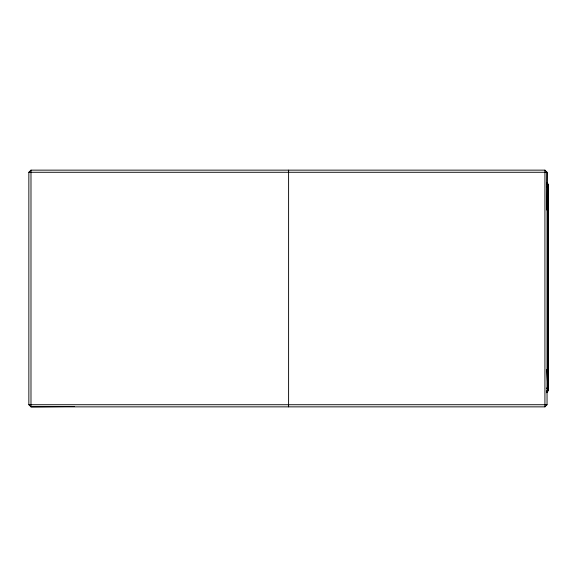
<?xml version="1.0" encoding="UTF-8"?>
<svg xmlns="http://www.w3.org/2000/svg" width="577" height="577" viewBox="0 0 577 577"><rect width="100%" height="100%" fill="white"/><g stroke="black" fill="none" stroke-linecap="round" stroke-linejoin="round"><path stroke-width="0.87" d="M546.801 183.782L548.15 184.207L548.15 390.557L546.729 392.713L548.15 390.557L548.15 184.207L546.931 182.952M546.707 210.028L547.046 172.278L544.919 170.143L30.985 170.143L28.85 172.278L28.85 404.722L30.985 406.857L544.919 406.857L547.046 404.722L547.046 172.278L28.85 172.278M546.513 391.206L547.934 389.237L546.686 369.54M546.765 186.775L547.941 185.491L546.693 184.424M546.859 391.531L548.15 390.557L547.941 185.491M74.217 406.496L30.985 406.857L30.985 170.143M28.85 404.722L547.046 404.722M546.448 388.415L547.934 389.237L546.758 387.903M544.919 170.143L544.919 406.857M288.601 170.143L288.601 406.857"/></g></svg>
